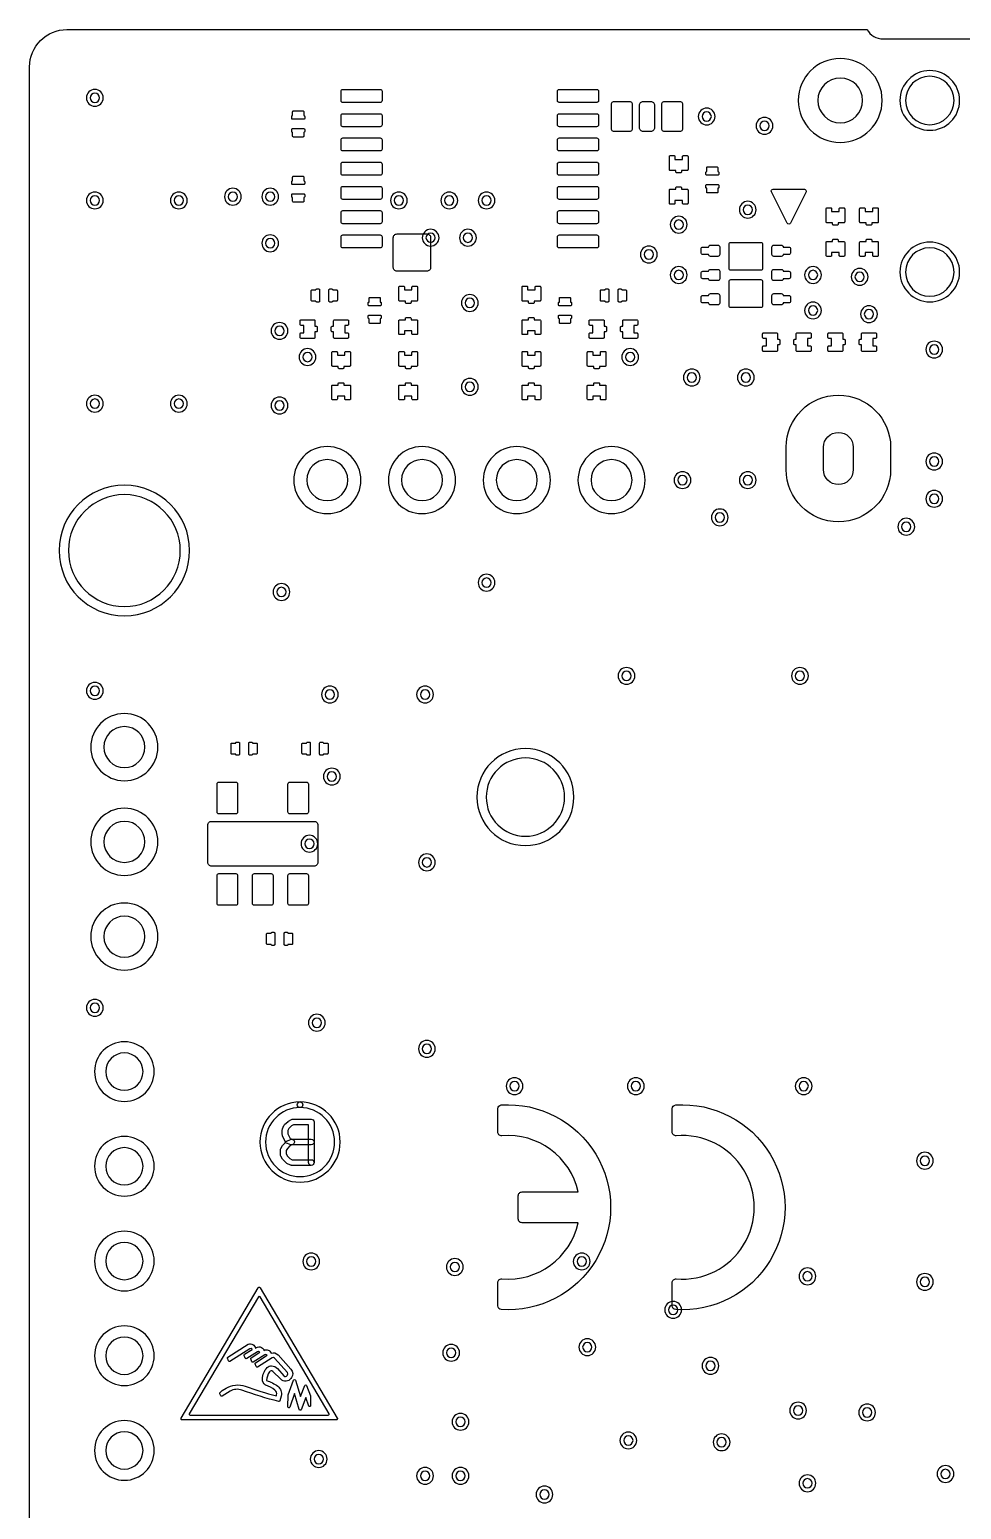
# Model space of a CAD drawing. Extents: x 0 to 53.3, y 0 to 68.6.
# Drawn here: x 0 to 24.98, y 28.9 to 68.58 of the extents above; entities that cross this region are included whole.
import ezdxf

# ---------------------------------------------------------------- set-up
doc = ezdxf.new("R2010")
doc.units = 0
for name, color, linetype in [('HOLE_1_4', 7, 'CONTINUOUS'), ('NC_Resist-B', 111, 'CONTINUOUS'), ('NC_Symbol-B', 140, 'CONTINUOUS'), ('OUTLINE', 7, 'CONTINUOUS')]:
    doc.layers.add(name, color=color, linetype=linetype)

msp = doc.modelspace()

# ---------------------------------------------------------------- linework, layer by layer
at = {"layer": 'HOLE_1_4'}
for points in [[(22.33, 66.68, 1), (21.13, 66.68, 1), (22.33, 66.68)], [(24.78, 66.68, 1), (23.48, 66.68, 1), (24.78, 66.68)], [(1.875, 66.75, 1), (1.625, 66.75, 1), (1.875, 66.75)], [(18.275, 66.25, 1), (18.025, 66.25, 1), (18.275, 66.25)], [(19.825, 66, 1), (19.575, 66, 1), (19.825, 66)], [(1.875, 64, 1), (1.625, 64, 1), (1.875, 64)], [(4.125, 64, 1), (3.875, 64, 1), (4.125, 64)], [(5.575, 64.1, 1), (5.325, 64.1, 1), (5.575, 64.1)], [(6.575, 64.1, 1), (6.325, 64.1, 1), (6.575, 64.1)], [(10.025, 64, 1), (9.775, 64, 1), (10.025, 64)], [(11.375, 64, 1), (11.125, 64, 1), (11.375, 64)], [(12.375, 64, 1), (12.125, 64, 1), (12.375, 64)], [(19.375, 63.75, 1), (19.125, 63.75, 1), (19.375, 63.75)], [(10.875, 63, 1), (10.625, 63, 1), (10.875, 63)], [(11.875, 63, 1), (11.625, 63, 1), (11.875, 63)], [(17.525, 63.35, 1), (17.275, 63.35, 1), (17.525, 63.35)], [(6.575, 62.85, 1), (6.325, 62.85, 1), (6.575, 62.85)], [(24.78, 62.08, 1), (23.48, 62.08, 1), (24.78, 62.08)], [(16.725, 62.55, 1), (16.475, 62.55, 1), (16.725, 62.55)], [(17.525, 62, 1), (17.275, 62, 1), (17.525, 62)], [(21.125, 62, 1), (20.875, 62, 1), (21.125, 62)], [(22.375, 61.95, 1), (22.125, 61.95, 1), (22.375, 61.95)], [(11.925, 61.25, 1), (11.675, 61.25, 1), (11.925, 61.25)], [(21.125, 61.05, 1), (20.875, 61.05, 1), (21.125, 61.05)], [(22.625, 60.95, 1), (22.375, 60.95, 1), (22.625, 60.95)], [(6.825, 60.5, 1), (6.575, 60.5, 1), (6.825, 60.5)], [(7.575, 59.8, 1), (7.325, 59.8, 1), (7.575, 59.8)], [(16.225, 59.8, 1), (15.975, 59.8, 1), (16.225, 59.8)], [(24.375, 60, 1), (24.125, 60, 1), (24.375, 60)], [(11.925, 59, 1), (11.675, 59, 1), (11.925, 59)], [(17.875, 59.25, 1), (17.625, 59.25, 1), (17.875, 59.25)], [(19.325, 59.25, 1), (19.075, 59.25, 1), (19.325, 59.25)], [(1.875, 58.55, 1), (1.625, 58.55, 1), (1.875, 58.55)], [(4.125, 58.55, 1), (3.875, 58.55, 1), (4.125, 58.55)], [(6.825, 58.5, 1), (6.575, 58.5, 1), (6.825, 58.5)], [(22.08, 56.78, -1), (21.28, 56.78), (21.28, 57.38, -1), (22.08, 57.38)], [(8.53, 56.5, 1), (7.43, 56.5, 1), (8.53, 56.5)], [(11.07, 56.5, 1), (9.97, 56.5, 1), (11.07, 56.5)], [(13.61, 56.5, 1), (12.51, 56.5, 1), (13.61, 56.5)], [(16.15, 56.5, 1), (15.05, 56.5, 1), (16.15, 56.5)], [(24.375, 57, 1), (24.125, 57, 1), (24.375, 57)], [(17.625, 56.5, 1), (17.375, 56.5, 1), (17.625, 56.5)], [(19.375, 56.5, 1), (19.125, 56.5, 1), (19.375, 56.5)], [(4.04, 54.61, 1), (1.04, 54.61, 1), (4.04, 54.61)], [(24.375, 56, 1), (24.125, 56, 1), (24.375, 56)], [(18.625, 55.5, 1), (18.375, 55.5, 1), (18.625, 55.5)], [(23.625, 55.25, 1), (23.375, 55.25, 1), (23.625, 55.25)], [(6.875, 53.5, 1), (6.625, 53.5, 1), (6.875, 53.5)], [(12.375, 53.75, 1), (12.125, 53.75, 1), (12.375, 53.75)], [(16.125, 51.25, 1), (15.875, 51.25, 1), (16.125, 51.25)], [(20.775, 51.25, 1), (20.525, 51.25, 1), (20.775, 51.25)], [(1.875, 50.85, 1), (1.625, 50.85, 1), (1.875, 50.85)], [(8.175, 50.75, 1), (7.925, 50.75, 1), (8.175, 50.75)], [(10.725, 50.75, 1), (10.475, 50.75, 1), (10.725, 50.75)], [(3.09, 49.34, 1), (1.99, 49.34, 1), (3.09, 49.34)], [(14.34, 48, 1), (12.24, 48, 1), (14.34, 48)], [(8.225, 48.55, 1), (7.975, 48.55, 1), (8.225, 48.55)], [(3.09, 46.8, 1), (1.99, 46.8, 1), (3.09, 46.8)], [(7.625, 46.75, 1), (7.375, 46.75, 1), (7.625, 46.75)], [(10.775, 46.25, 1), (10.525, 46.25, 1), (10.775, 46.25)], [(3.09, 44.26, 1), (1.99, 44.26, 1), (3.09, 44.26)], [(1.875, 42.35, 1), (1.625, 42.35, 1), (1.875, 42.35)], [(7.825, 41.95, 1), (7.575, 41.95, 1), (7.825, 41.95)], [(10.775, 41.25, 1), (10.525, 41.25, 1), (10.775, 41.25)], [(3.04, 40.64, 1), (2.04, 40.64, 1), (3.04, 40.64)], [(13.125, 40.25, 1), (12.875, 40.25, 1), (13.125, 40.25)], [(16.375, 40.25, 1), (16.125, 40.25, 1), (16.375, 40.25)], [(20.875, 40.25, 1), (20.625, 40.25, 1), (20.875, 40.25)], [(3.04, 38.1, 1), (2.04, 38.1, 1), (3.04, 38.1)], [(24.125, 38.25, 1), (23.875, 38.25, 1), (24.125, 38.25)], [(3.04, 35.56, 1), (2.04, 35.56, 1), (3.04, 35.56)], [(7.675, 35.55, 1), (7.425, 35.55, 1), (7.675, 35.55)], [(11.525, 35.4, 1), (11.275, 35.4, 1), (11.525, 35.4)], [(14.925, 35.55, 1), (14.675, 35.55, 1), (14.925, 35.55)], [(20.975, 35.15, 1), (20.725, 35.15, 1), (20.975, 35.15)], [(24.125, 35, 1), (23.875, 35, 1), (24.125, 35)], [(17.375, 34.25, 1), (17.125, 34.25, 1), (17.375, 34.25)], [(3.04, 33.02, 1), (2.04, 33.02, 1), (3.04, 33.02)], [(15.075, 33.25, 1), (14.825, 33.25, 1), (15.075, 33.25)], [(11.425, 33.1, 1), (11.175, 33.1, 1), (11.425, 33.1)], [(18.375, 32.75, 1), (18.125, 32.75, 1), (18.375, 32.75)], [(11.675, 31.25, 1), (11.425, 31.25, 1), (11.675, 31.25)], [(20.725, 31.55, 1), (20.475, 31.55, 1), (20.725, 31.55)], [(22.575, 31.5, 1), (22.325, 31.5, 1), (22.575, 31.5)], [(3.04, 30.48, 1), (2.04, 30.48, 1), (3.04, 30.48)], [(16.175, 30.75, 1), (15.925, 30.75, 1), (16.175, 30.75)], [(18.675, 30.7, 1), (18.425, 30.7, 1), (18.675, 30.7)], [(7.875, 30.25, 1), (7.625, 30.25, 1), (7.875, 30.25)], [(10.725, 29.8, 1), (10.475, 29.8, 1), (10.725, 29.8)], [(11.675, 29.8, 1), (11.425, 29.8, 1), (11.675, 29.8)], [(24.675, 29.85, 1), (24.425, 29.85, 1), (24.675, 29.85)], [(13.925, 29.3, 1), (13.675, 29.3, 1), (13.925, 29.3)], [(20.975, 29.6, 1), (20.725, 29.6, 1), (20.975, 29.6)]]:
    msp.add_lwpolyline(points, format="xyb", close=True, dxfattribs=at)
at = {"layer": 'NC_Resist-B'}
for points in [[(22.855, 66.68, 1), (20.605, 66.68, 1), (22.855, 66.68)], [(24.93, 66.68, 1), (23.33, 66.68, 1), (24.93, 66.68)], [(1.975, 66.75, 1), (1.525, 66.75, 1), (1.975, 66.75)], [(9.4, 66.975, -0.414214), (9.45, 66.925), (9.45, 66.675, -0.414214), (9.4, 66.625), (8.4, 66.625, -0.414214), (8.35, 66.675), (8.35, 66.925, -0.414214), (8.4, 66.975)], [(15.2, 66.975, -0.414214), (15.25, 66.925), (15.25, 66.675, -0.414214), (15.2, 66.625), (14.2, 66.625, -0.414214), (14.15, 66.675), (14.15, 66.925, -0.414214), (14.2, 66.975)], [(7.05, 66.375, -0.414214), (7.075, 66.4), (7.325, 66.4, -0.414214), (7.35, 66.375), (7.35, 66.275), (7.35, 66.275, -0.414214), (7.375, 66.25), (7.375, 66.2, -0.414214), (7.35, 66.175), (7.05, 66.175, -0.414214), (7.025, 66.2), (7.025, 66.25, -0.414214), (7.05, 66.275)], [(9.4, 66.325, -0.414214), (9.45, 66.275), (9.45, 66.025, -0.414214), (9.4, 65.975), (8.4, 65.975, -0.414214), (8.35, 66.025), (8.35, 66.275, -0.414214), (8.4, 66.325)], [(15.2, 66.325, -0.414214), (15.25, 66.275), (15.25, 66.025, -0.414214), (15.2, 65.975), (14.2, 65.975, -0.414214), (14.15, 66.025), (14.15, 66.275, -0.414214), (14.2, 66.325)], [(15.6, 66.6, -0.414214), (15.65, 66.65), (16.1, 66.65, -0.414214), (16.15, 66.6), (16.15, 65.9, -0.414214), (16.1, 65.85), (15.65, 65.85, -0.414214), (15.6, 65.9)], [(16.95, 66.6, -0.414214), (17, 66.65), (17.45, 66.65, -0.414214), (17.5, 66.6), (17.5, 65.9, -0.414214), (17.45, 65.85), (17, 65.85, -0.414214), (16.95, 65.9)], [(18.375, 66.25, 1), (17.925, 66.25, 1), (18.375, 66.25)], [(7.35, 65.725, -0.414214), (7.325, 65.7), (7.075, 65.7, -0.414214), (7.05, 65.725), (7.05, 65.825), (7.05, 65.825, -0.414214), (7.025, 65.85), (7.025, 65.9, -0.414214), (7.05, 65.925), (7.35, 65.925, -0.414214), (7.375, 65.9), (7.375, 65.85, -0.414214), (7.35, 65.825)], [(19.925, 66, 1), (19.475, 66, 1), (19.925, 66)], [(9.4, 65.675, -0.414214), (9.45, 65.625), (9.45, 65.375, -0.414214), (9.4, 65.325), (8.4, 65.325, -0.414214), (8.35, 65.375), (8.35, 65.625, -0.414214), (8.4, 65.675)], [(15.2, 65.675, -0.414214), (15.25, 65.625), (15.25, 65.375, -0.414214), (15.2, 65.325), (14.2, 65.325, -0.414214), (14.15, 65.375), (14.15, 65.625, -0.414214), (14.2, 65.675)], [(17.475, 64.8), (17.475, 64.7625, -0.414214), (17.45, 64.7375), (17.35, 64.7375, -0.414214), (17.325, 64.7625), (17.325, 64.8), (17.175, 64.8, -0.414214), (17.15, 64.825), (17.15, 65.175, -0.414214), (17.175, 65.2), (17.275, 65.2, -0.414214), (17.3, 65.175), (17.3, 65.1), (17.5, 65.1), (17.5, 65.175, -0.414214), (17.525, 65.2), (17.625, 65.2, -0.414214), (17.65, 65.175), (17.65, 64.825, -0.414214), (17.625, 64.8)], [(9.4, 65.025, -0.414214), (9.45, 64.975), (9.45, 64.725, -0.414214), (9.4, 64.675), (8.4, 64.675, -0.414214), (8.35, 64.725), (8.35, 64.975, -0.414214), (8.4, 65.025)], [(15.2, 65.025, -0.414214), (15.25, 64.975), (15.25, 64.725, -0.414214), (15.2, 64.675), (14.2, 64.675, -0.414214), (14.15, 64.725), (14.15, 64.975, -0.414214), (14.2, 65.025)], [(18.15, 64.875, -0.414214), (18.175, 64.9), (18.425, 64.9, -0.414214), (18.45, 64.875), (18.45, 64.775), (18.45, 64.775, -0.414214), (18.475, 64.75), (18.475, 64.7, -0.414214), (18.45, 64.675), (18.15, 64.675, -0.414214), (18.125, 64.7), (18.125, 64.75, -0.414214), (18.15, 64.775)], [(5.675, 64.1, 1), (5.225, 64.1, 1), (5.675, 64.1)], [(6.675, 64.1, 1), (6.225, 64.1, 1), (6.675, 64.1)], [(7.05, 64.625, -0.414214), (7.075, 64.65), (7.325, 64.65, -0.414214), (7.35, 64.625), (7.35, 64.525), (7.35, 64.525, -0.414214), (7.375, 64.5), (7.375, 64.45, -0.414214), (7.35, 64.425), (7.05, 64.425, -0.414214), (7.025, 64.45), (7.025, 64.5, -0.414214), (7.05, 64.525)], [(9.4, 64.375, -0.414214), (9.45, 64.325), (9.45, 64.075, -0.414214), (9.4, 64.025), (8.4, 64.025, -0.414214), (8.35, 64.075), (8.35, 64.325, -0.414214), (8.4, 64.375)], [(15.2, 64.375, -0.414214), (15.25, 64.325), (15.25, 64.075, -0.414214), (15.2, 64.025), (14.2, 64.025, -0.414214), (14.15, 64.075), (14.15, 64.325, -0.414214), (14.2, 64.375)], [(17.325, 64.3), (17.325, 64.3375, -0.414214), (17.35, 64.3625), (17.45, 64.3625, -0.414214), (17.475, 64.3375), (17.475, 64.3), (17.625, 64.3, -0.414214), (17.65, 64.275), (17.65, 63.925, -0.414214), (17.625, 63.9), (17.525, 63.9, -0.414214), (17.5, 63.925), (17.5, 64), (17.3, 64), (17.3, 63.925, -0.414214), (17.275, 63.9), (17.175, 63.9, -0.414214), (17.15, 63.925), (17.15, 64.275, -0.414214), (17.175, 64.3)], [(18.45, 64.225, -0.414214), (18.425, 64.2), (18.175, 64.2, -0.414214), (18.15, 64.225), (18.15, 64.325), (18.15, 64.325, -0.414214), (18.125, 64.35), (18.125, 64.4, -0.414214), (18.15, 64.425), (18.45, 64.425, -0.414214), (18.475, 64.4), (18.475, 64.35, -0.414214), (18.45, 64.325)], [(1.975, 64, 1), (1.525, 64, 1), (1.975, 64)], [(4.225, 64, 1), (3.775, 64, 1), (4.225, 64)], [(7.35, 63.975, -0.414214), (7.325, 63.95), (7.075, 63.95, -0.414214), (7.05, 63.975), (7.05, 64.075), (7.05, 64.075, -0.414214), (7.025, 64.1), (7.025, 64.15, -0.414214), (7.05, 64.175), (7.35, 64.175, -0.414214), (7.375, 64.15), (7.375, 64.1, -0.414214), (7.35, 64.075)], [(10.125, 64, 1), (9.675, 64, 1), (10.125, 64)], [(11.475, 64, 1), (11.025, 64, 1), (11.475, 64)], [(12.475, 64, 1), (12.025, 64, 1), (12.475, 64)], [(19.475, 63.75, 1), (19.025, 63.75, 1), (19.475, 63.75)], [(9.4, 63.725, -0.414214), (9.45, 63.675), (9.45, 63.425, -0.414214), (9.4, 63.375), (8.4, 63.375, -0.414214), (8.35, 63.425), (8.35, 63.675, -0.414214), (8.4, 63.725)], [(15.2, 63.725, -0.414214), (15.25, 63.675), (15.25, 63.425, -0.414214), (15.2, 63.375), (14.2, 63.375, -0.414214), (14.15, 63.425), (14.15, 63.675, -0.414214), (14.2, 63.725)], [(17.625, 63.35, 1), (17.175, 63.35, 1), (17.625, 63.35)], [(21.675, 63.4), (21.675, 63.3625, -0.414214), (21.65, 63.3375), (21.55, 63.3375, -0.414214), (21.525, 63.3625), (21.525, 63.4), (21.375, 63.4, -0.414214), (21.35, 63.425), (21.35, 63.775, -0.414214), (21.375, 63.8), (21.475, 63.8, -0.414214), (21.5, 63.775), (21.5, 63.7), (21.7, 63.7), (21.7, 63.775, -0.414214), (21.725, 63.8), (21.825, 63.8, -0.414214), (21.85, 63.775), (21.85, 63.425, -0.414214), (21.825, 63.4)], [(22.575, 63.4), (22.575, 63.3625, -0.414214), (22.55, 63.3375), (22.45, 63.3375, -0.414214), (22.425, 63.3625), (22.425, 63.4), (22.275, 63.4, -0.414214), (22.25, 63.425), (22.25, 63.775, -0.414214), (22.275, 63.8), (22.375, 63.8, -0.414214), (22.4, 63.775), (22.4, 63.7), (22.6, 63.7), (22.6, 63.775, -0.414214), (22.625, 63.8), (22.725, 63.8, -0.414214), (22.75, 63.775), (22.75, 63.425, -0.414214), (22.725, 63.4)], [(10.975, 63, 1), (10.525, 63, 1), (10.975, 63)], [(11.975, 63, 1), (11.525, 63, 1), (11.975, 63)], [(6.675, 62.85, 1), (6.225, 62.85, 1), (6.675, 62.85)], [(9.4, 63.075, -0.414214), (9.45, 63.025), (9.45, 62.775, -0.414214), (9.4, 62.725), (8.4, 62.725, -0.414214), (8.35, 62.775), (8.35, 63.025, -0.414214), (8.4, 63.075)], [(15.2, 63.075, -0.414214), (15.25, 63.025), (15.25, 62.775, -0.414214), (15.2, 62.725), (14.2, 62.725, -0.414214), (14.15, 62.775), (14.15, 63.025, -0.414214), (14.2, 63.075)], [(16.825, 62.55, 1), (16.375, 62.55, 1), (16.825, 62.55)], [(18.05, 62.55, -0.414214), (18, 62.6), (18, 62.7, -0.414214), (18.05, 62.75), (18.2, 62.75), (18.2, 62.75, -0.414214), (18.25, 62.8), (18.45, 62.8, -0.414214), (18.5, 62.75), (18.5, 62.55, -0.414214), (18.45, 62.5), (18.25, 62.5, -0.414214), (18.2, 62.55)], [(18.8, 62.125, -0.414214), (18.75, 62.175), (18.75, 62.825, -0.414214), (18.8, 62.875), (19.6, 62.875, -0.414214), (19.65, 62.825), (19.65, 62.175, -0.414214), (19.6, 62.125)], [(20.35, 62.75, -0.414214), (20.4, 62.7), (20.4, 62.6, -0.414214), (20.35, 62.55), (20.2, 62.55), (20.2, 62.55, -0.414214), (20.15, 62.5), (19.95, 62.5, -0.414214), (19.9, 62.55), (19.9, 62.75, -0.414214), (19.95, 62.8), (20.15, 62.8, -0.414214), (20.2, 62.75)], [(21.525, 62.9), (21.525, 62.9375, -0.414214), (21.55, 62.9625), (21.65, 62.9625, -0.414214), (21.675, 62.9375), (21.675, 62.9), (21.825, 62.9, -0.414214), (21.85, 62.875), (21.85, 62.525, -0.414214), (21.825, 62.5), (21.725, 62.5, -0.414214), (21.7, 62.525), (21.7, 62.6), (21.5, 62.6), (21.5, 62.525, -0.414214), (21.475, 62.5), (21.375, 62.5, -0.414214), (21.35, 62.525), (21.35, 62.875, -0.414214), (21.375, 62.9)], [(22.425, 62.9), (22.425, 62.9375, -0.414214), (22.45, 62.9625), (22.55, 62.9625, -0.414214), (22.575, 62.9375), (22.575, 62.9), (22.725, 62.9, -0.414214), (22.75, 62.875), (22.75, 62.525, -0.414214), (22.725, 62.5), (22.625, 62.5, -0.414214), (22.6, 62.525), (22.6, 62.6), (22.4, 62.6), (22.4, 62.525, -0.414214), (22.375, 62.5), (22.275, 62.5, -0.414214), (22.25, 62.525), (22.25, 62.875, -0.414214), (22.275, 62.9)], [(24.93, 62.08, 1), (23.33, 62.08, 1), (24.93, 62.08)], [(17.625, 62, 1), (17.175, 62, 1), (17.625, 62)], [(18.05, 61.9, -0.414214), (18, 61.95), (18, 62.05, -0.414214), (18.05, 62.1), (18.2, 62.1), (18.2, 62.1, -0.414214), (18.25, 62.15), (18.45, 62.15, -0.414214), (18.5, 62.1), (18.5, 61.9, -0.414214), (18.45, 61.85), (18.25, 61.85, -0.414214), (18.2, 61.9)], [(20.35, 62.1, -0.414214), (20.4, 62.05), (20.4, 61.95, -0.414214), (20.35, 61.9), (20.2, 61.9), (20.2, 61.9, -0.414214), (20.15, 61.85), (19.95, 61.85, -0.414214), (19.9, 61.9), (19.9, 62.1, -0.414214), (19.95, 62.15), (20.15, 62.15, -0.414214), (20.2, 62.1)], [(21.225, 62, 1), (20.775, 62, 1), (21.225, 62)], [(22.475, 61.95, 1), (22.025, 61.95, 1), (22.475, 61.95)], [(7.575, 61.3, -0.414214), (7.55, 61.325), (7.55, 61.575, -0.414214), (7.575, 61.6), (7.675, 61.6), (7.675, 61.6, -0.414214), (7.7, 61.625), (7.75, 61.625, -0.414214), (7.775, 61.6), (7.775, 61.3, -0.414214), (7.75, 61.275), (7.7, 61.275, -0.414214), (7.675, 61.3)], [(8.225, 61.6, -0.414214), (8.25, 61.575), (8.25, 61.325, -0.414214), (8.225, 61.3), (8.125, 61.3), (8.125, 61.3, -0.414214), (8.1, 61.275), (8.05, 61.275, -0.414214), (8.025, 61.3), (8.025, 61.6, -0.414214), (8.05, 61.625), (8.1, 61.625, -0.414214), (8.125, 61.6)], [(10.225, 61.3), (10.225, 61.2625, -0.414214), (10.2, 61.2375), (10.1, 61.2375, -0.414214), (10.075, 61.2625), (10.075, 61.3), (9.925, 61.3, -0.414214), (9.9, 61.325), (9.9, 61.675, -0.414214), (9.925, 61.7), (10.025, 61.7, -0.414214), (10.05, 61.675), (10.05, 61.6), (10.25, 61.6), (10.25, 61.675, -0.414214), (10.275, 61.7), (10.375, 61.7, -0.414214), (10.4, 61.675), (10.4, 61.325, -0.414214), (10.375, 61.3)], [(13.525, 61.3), (13.525, 61.2625, -0.414214), (13.5, 61.2375), (13.4, 61.2375, -0.414214), (13.375, 61.2625), (13.375, 61.3), (13.225, 61.3, -0.414214), (13.2, 61.325), (13.2, 61.675, -0.414214), (13.225, 61.7), (13.325, 61.7, -0.414214), (13.35, 61.675), (13.35, 61.6), (13.55, 61.6), (13.55, 61.675, -0.414214), (13.575, 61.7), (13.675, 61.7, -0.414214), (13.7, 61.675), (13.7, 61.325, -0.414214), (13.675, 61.3)], [(15.325, 61.3, -0.414214), (15.3, 61.325), (15.3, 61.575, -0.414214), (15.325, 61.6), (15.425, 61.6), (15.425, 61.6, -0.414214), (15.45, 61.625), (15.5, 61.625, -0.414214), (15.525, 61.6), (15.525, 61.3, -0.414214), (15.5, 61.275), (15.45, 61.275, -0.414214), (15.425, 61.3)], [(15.975, 61.6, -0.414214), (16, 61.575), (16, 61.325, -0.414214), (15.975, 61.3), (15.875, 61.3), (15.875, 61.3, -0.414214), (15.85, 61.275), (15.8, 61.275, -0.414214), (15.775, 61.3), (15.775, 61.6, -0.414214), (15.8, 61.625), (15.85, 61.625, -0.414214), (15.875, 61.6)], [(18.8, 61.125, -0.414214), (18.75, 61.175), (18.75, 61.825, -0.414214), (18.8, 61.875), (19.6, 61.875, -0.414214), (19.65, 61.825), (19.65, 61.175, -0.414214), (19.6, 61.125)], [(9.1, 61.375, -0.414214), (9.125, 61.4), (9.375, 61.4, -0.414214), (9.4, 61.375), (9.4, 61.275), (9.4, 61.275, -0.414214), (9.425, 61.25), (9.425, 61.2, -0.414214), (9.4, 61.175), (9.1, 61.175, -0.414214), (9.075, 61.2), (9.075, 61.25, -0.414214), (9.1, 61.275)], [(12.025, 61.25, 1), (11.575, 61.25, 1), (12.025, 61.25)], [(14.2, 61.375, -0.414214), (14.225, 61.4), (14.475, 61.4, -0.414214), (14.5, 61.375), (14.5, 61.275), (14.5, 61.275, -0.414214), (14.525, 61.25), (14.525, 61.2, -0.414214), (14.5, 61.175), (14.2, 61.175, -0.414214), (14.175, 61.2), (14.175, 61.25, -0.414214), (14.2, 61.275)], [(18.05, 61.25, -0.414214), (18, 61.3), (18, 61.4, -0.414214), (18.05, 61.45), (18.2, 61.45), (18.2, 61.45, -0.414214), (18.25, 61.5), (18.45, 61.5, -0.414214), (18.5, 61.45), (18.5, 61.25, -0.414214), (18.45, 61.2), (18.25, 61.2, -0.414214), (18.2, 61.25)], [(20.35, 61.45, -0.414214), (20.4, 61.4), (20.4, 61.3, -0.414214), (20.35, 61.25), (20.2, 61.25), (20.2, 61.25, -0.414214), (20.15, 61.2), (19.95, 61.2, -0.414214), (19.9, 61.25), (19.9, 61.45, -0.414214), (19.95, 61.5), (20.15, 61.5, -0.414214), (20.2, 61.45)], [(21.225, 61.05, 1), (20.775, 61.05, 1), (21.225, 61.05)], [(22.725, 60.95, 1), (22.275, 60.95, 1), (22.725, 60.95)], [(6.925, 60.5, 1), (6.475, 60.5, 1), (6.925, 60.5)], [(7.65, 60.625), (7.6875, 60.625, -0.414214), (7.7125, 60.6), (7.7125, 60.5, -0.414214), (7.6875, 60.475), (7.65, 60.475), (7.65, 60.325, -0.414214), (7.625, 60.3), (7.275, 60.3, -0.414214), (7.25, 60.325), (7.25, 60.425, -0.414214), (7.275, 60.45), (7.35, 60.45), (7.35, 60.65), (7.275, 60.65, -0.414214), (7.25, 60.675), (7.25, 60.775, -0.414214), (7.275, 60.8), (7.625, 60.8, -0.414214), (7.65, 60.775)], [(8.15, 60.475), (8.1125, 60.475, -0.414214), (8.0875, 60.5), (8.0875, 60.6, -0.414214), (8.1125, 60.625), (8.15, 60.625), (8.15, 60.775, -0.414214), (8.175, 60.8), (8.525, 60.8, -0.414214), (8.55, 60.775), (8.55, 60.675, -0.414214), (8.525, 60.65), (8.45, 60.65), (8.45, 60.45), (8.525, 60.45, -0.414214), (8.55, 60.425), (8.55, 60.325, -0.414214), (8.525, 60.3), (8.175, 60.3, -0.414214), (8.15, 60.325)], [(9.4, 60.725, -0.414214), (9.375, 60.7), (9.125, 60.7, -0.414214), (9.1, 60.725), (9.1, 60.825), (9.1, 60.825, -0.414214), (9.075, 60.85), (9.075, 60.9, -0.414214), (9.1, 60.925), (9.4, 60.925, -0.414214), (9.425, 60.9), (9.425, 60.85, -0.414214), (9.4, 60.825)], [(10.075, 60.8), (10.075, 60.8375, -0.414214), (10.1, 60.8625), (10.2, 60.8625, -0.414214), (10.225, 60.8375), (10.225, 60.8), (10.375, 60.8, -0.414214), (10.4, 60.775), (10.4, 60.425, -0.414214), (10.375, 60.4), (10.275, 60.4, -0.414214), (10.25, 60.425), (10.25, 60.5), (10.05, 60.5), (10.05, 60.425, -0.414214), (10.025, 60.4), (9.925, 60.4, -0.414214), (9.9, 60.425), (9.9, 60.775, -0.414214), (9.925, 60.8)], [(13.375, 60.8), (13.375, 60.8375, -0.414214), (13.4, 60.8625), (13.5, 60.8625, -0.414214), (13.525, 60.8375), (13.525, 60.8), (13.675, 60.8, -0.414214), (13.7, 60.775), (13.7, 60.425, -0.414214), (13.675, 60.4), (13.575, 60.4, -0.414214), (13.55, 60.425), (13.55, 60.5), (13.35, 60.5), (13.35, 60.425, -0.414214), (13.325, 60.4), (13.225, 60.4, -0.414214), (13.2, 60.425), (13.2, 60.775, -0.414214), (13.225, 60.8)], [(14.5, 60.725, -0.414214), (14.475, 60.7), (14.225, 60.7, -0.414214), (14.2, 60.725), (14.2, 60.825), (14.2, 60.825, -0.414214), (14.175, 60.85), (14.175, 60.9, -0.414214), (14.2, 60.925), (14.5, 60.925, -0.414214), (14.525, 60.9), (14.525, 60.85, -0.414214), (14.5, 60.825)], [(15.4, 60.625), (15.4375, 60.625, -0.414214), (15.4625, 60.6), (15.4625, 60.5, -0.414214), (15.4375, 60.475), (15.4, 60.475), (15.4, 60.325, -0.414214), (15.375, 60.3), (15.025, 60.3, -0.414214), (15, 60.325), (15, 60.425, -0.414214), (15.025, 60.45), (15.1, 60.45), (15.1, 60.65), (15.025, 60.65, -0.414214), (15, 60.675), (15, 60.775, -0.414214), (15.025, 60.8), (15.375, 60.8, -0.414214), (15.4, 60.775)], [(15.9, 60.475), (15.8625, 60.475, -0.414214), (15.8375, 60.5), (15.8375, 60.6, -0.414214), (15.8625, 60.625), (15.9, 60.625), (15.9, 60.775, -0.414214), (15.925, 60.8), (16.275, 60.8, -0.414214), (16.3, 60.775), (16.3, 60.675, -0.414214), (16.275, 60.65), (16.2, 60.65), (16.2, 60.45), (16.275, 60.45, -0.414214), (16.3, 60.425), (16.3, 60.325, -0.414214), (16.275, 60.3), (15.925, 60.3, -0.414214), (15.9, 60.325)], [(20.05, 60.275), (20.0875, 60.275, -0.414214), (20.1125, 60.25), (20.1125, 60.15, -0.414214), (20.0875, 60.125), (20.05, 60.125), (20.05, 59.975, -0.414214), (20.025, 59.95), (19.675, 59.95, -0.414214), (19.65, 59.975), (19.65, 60.075, -0.414214), (19.675, 60.1), (19.75, 60.1), (19.75, 60.3), (19.675, 60.3, -0.414214), (19.65, 60.325), (19.65, 60.425, -0.414214), (19.675, 60.45), (20.025, 60.45, -0.414214), (20.05, 60.425)], [(20.55, 60.125), (20.5125, 60.125, -0.414214), (20.4875, 60.15), (20.4875, 60.25, -0.414214), (20.5125, 60.275), (20.55, 60.275), (20.55, 60.425, -0.414214), (20.575, 60.45), (20.925, 60.45, -0.414214), (20.95, 60.425), (20.95, 60.325, -0.414214), (20.925, 60.3), (20.85, 60.3), (20.85, 60.1), (20.925, 60.1, -0.414214), (20.95, 60.075), (20.95, 59.975, -0.414214), (20.925, 59.95), (20.575, 59.95, -0.414214), (20.55, 59.975)], [(21.8, 60.275), (21.8375, 60.275, -0.414214), (21.8625, 60.25), (21.8625, 60.15, -0.414214), (21.8375, 60.125), (21.8, 60.125), (21.8, 59.975, -0.414214), (21.775, 59.95), (21.425, 59.95, -0.414214), (21.4, 59.975), (21.4, 60.075, -0.414214), (21.425, 60.1), (21.5, 60.1), (21.5, 60.3), (21.425, 60.3, -0.414214), (21.4, 60.325), (21.4, 60.425, -0.414214), (21.425, 60.45), (21.775, 60.45, -0.414214), (21.8, 60.425)], [(22.3, 60.125), (22.2625, 60.125, -0.414214), (22.2375, 60.15), (22.2375, 60.25, -0.414214), (22.2625, 60.275), (22.3, 60.275), (22.3, 60.425, -0.414214), (22.325, 60.45), (22.675, 60.45, -0.414214), (22.7, 60.425), (22.7, 60.325, -0.414214), (22.675, 60.3), (22.6, 60.3), (22.6, 60.1), (22.675, 60.1, -0.414214), (22.7, 60.075), (22.7, 59.975, -0.414214), (22.675, 59.95), (22.325, 59.95, -0.414214), (22.3, 59.975)], [(7.675, 59.8, 1), (7.225, 59.8, 1), (7.675, 59.8)], [(8.425, 59.55), (8.425, 59.5125, -0.414214), (8.4, 59.4875), (8.3, 59.4875, -0.414214), (8.275, 59.5125), (8.275, 59.55), (8.125, 59.55, -0.414214), (8.1, 59.575), (8.1, 59.925, -0.414214), (8.125, 59.95), (8.225, 59.95, -0.414214), (8.25, 59.925), (8.25, 59.85), (8.45, 59.85), (8.45, 59.925, -0.414214), (8.475, 59.95), (8.575, 59.95, -0.414214), (8.6, 59.925), (8.6, 59.575, -0.414214), (8.575, 59.55)], [(10.225, 59.55), (10.225, 59.5125, -0.414214), (10.2, 59.4875), (10.1, 59.4875, -0.414214), (10.075, 59.5125), (10.075, 59.55), (9.925, 59.55, -0.414214), (9.9, 59.575), (9.9, 59.925, -0.414214), (9.925, 59.95), (10.025, 59.95, -0.414214), (10.05, 59.925), (10.05, 59.85), (10.25, 59.85), (10.25, 59.925, -0.414214), (10.275, 59.95), (10.375, 59.95, -0.414214), (10.4, 59.925), (10.4, 59.575, -0.414214), (10.375, 59.55)], [(13.525, 59.55), (13.525, 59.5125, -0.414214), (13.5, 59.4875), (13.4, 59.4875, -0.414214), (13.375, 59.5125), (13.375, 59.55), (13.225, 59.55, -0.414214), (13.2, 59.575), (13.2, 59.925, -0.414214), (13.225, 59.95), (13.325, 59.95, -0.414214), (13.35, 59.925), (13.35, 59.85), (13.55, 59.85), (13.55, 59.925, -0.414214), (13.575, 59.95), (13.675, 59.95, -0.414214), (13.7, 59.925), (13.7, 59.575, -0.414214), (13.675, 59.55)], [(15.275, 59.55), (15.275, 59.5125, -0.414214), (15.25, 59.4875), (15.15, 59.4875, -0.414214), (15.125, 59.5125), (15.125, 59.55), (14.975, 59.55, -0.414214), (14.95, 59.575), (14.95, 59.925, -0.414214), (14.975, 59.95), (15.075, 59.95, -0.414214), (15.1, 59.925), (15.1, 59.85), (15.3, 59.85), (15.3, 59.925, -0.414214), (15.325, 59.95), (15.425, 59.95, -0.414214), (15.45, 59.925), (15.45, 59.575, -0.414214), (15.425, 59.55)], [(16.325, 59.8, 1), (15.875, 59.8, 1), (16.325, 59.8)], [(24.475, 60, 1), (24.025, 60, 1), (24.475, 60)], [(12.025, 59, 1), (11.575, 59, 1), (12.025, 59)], [(17.975, 59.25, 1), (17.525, 59.25, 1), (17.975, 59.25)], [(19.425, 59.25, 1), (18.975, 59.25, 1), (19.425, 59.25)], [(1.975, 58.55, 1), (1.525, 58.55, 1), (1.975, 58.55)], [(4.225, 58.55, 1), (3.775, 58.55, 1), (4.225, 58.55)], [(8.275, 59.05), (8.275, 59.0875, -0.414214), (8.3, 59.1125), (8.4, 59.1125, -0.414214), (8.425, 59.0875), (8.425, 59.05), (8.575, 59.05, -0.414214), (8.6, 59.025), (8.6, 58.675, -0.414214), (8.575, 58.65), (8.475, 58.65, -0.414214), (8.45, 58.675), (8.45, 58.75), (8.25, 58.75), (8.25, 58.675, -0.414214), (8.225, 58.65), (8.125, 58.65, -0.414214), (8.1, 58.675), (8.1, 59.025, -0.414214), (8.125, 59.05)], [(10.075, 59.05), (10.075, 59.0875, -0.414214), (10.1, 59.1125), (10.2, 59.1125, -0.414214), (10.225, 59.0875), (10.225, 59.05), (10.375, 59.05, -0.414214), (10.4, 59.025), (10.4, 58.675, -0.414214), (10.375, 58.65), (10.275, 58.65, -0.414214), (10.25, 58.675), (10.25, 58.75), (10.05, 58.75), (10.05, 58.675, -0.414214), (10.025, 58.65), (9.925, 58.65, -0.414214), (9.9, 58.675), (9.9, 59.025, -0.414214), (9.925, 59.05)], [(13.375, 59.05), (13.375, 59.0875, -0.414214), (13.4, 59.1125), (13.5, 59.1125, -0.414214), (13.525, 59.0875), (13.525, 59.05), (13.675, 59.05, -0.414214), (13.7, 59.025), (13.7, 58.675, -0.414214), (13.675, 58.65), (13.575, 58.65, -0.414214), (13.55, 58.675), (13.55, 58.75), (13.35, 58.75), (13.35, 58.675, -0.414214), (13.325, 58.65), (13.225, 58.65, -0.414214), (13.2, 58.675), (13.2, 59.025, -0.414214), (13.225, 59.05)], [(15.125, 59.05), (15.125, 59.0875, -0.414214), (15.15, 59.1125), (15.25, 59.1125, -0.414214), (15.275, 59.0875), (15.275, 59.05), (15.425, 59.05, -0.414214), (15.45, 59.025), (15.45, 58.675, -0.414214), (15.425, 58.65), (15.325, 58.65, -0.414214), (15.3, 58.675), (15.3, 58.75), (15.1, 58.75), (15.1, 58.675, -0.414214), (15.075, 58.65), (14.975, 58.65, -0.414214), (14.95, 58.675), (14.95, 59.025, -0.414214), (14.975, 59.05)], [(23.08, 56.78, -1), (20.28, 56.78), (20.28, 57.38, -1), (23.08, 57.38)], [(6.925, 58.5, 1), (6.475, 58.5, 1), (6.925, 58.5)], [(7.08, 56.5, 1), (8.88, 56.5, 1), (7.08, 56.5)], [(9.62, 56.5, 1), (11.42, 56.5, 1), (9.62, 56.5)], [(13.96, 56.5, 1), (12.16, 56.5, 1), (13.96, 56.5)], [(16.5, 56.5, 1), (14.7, 56.5, 1), (16.5, 56.5)], [(24.475, 57, 1), (24.025, 57, 1), (24.475, 57)], [(2.54, 52.86, 1), (2.54, 56.36, 1), (2.54, 52.86)], [(17.725, 56.5, 1), (17.275, 56.5, 1), (17.725, 56.5)], [(19.475, 56.5, 1), (19.025, 56.5, 1), (19.475, 56.5)], [(24.475, 56, 1), (24.025, 56, 1), (24.475, 56)], [(18.725, 55.5, 1), (18.275, 55.5, 1), (18.725, 55.5)], [(23.725, 55.25, 1), (23.275, 55.25, 1), (23.725, 55.25)], [(12.475, 53.75, 1), (12.025, 53.75, 1), (12.475, 53.75)], [(6.975, 53.5, 1), (6.525, 53.5, 1), (6.975, 53.5)], [(16.225, 51.25, 1), (15.775, 51.25, 1), (16.225, 51.25)], [(20.875, 51.25, 1), (20.425, 51.25, 1), (20.875, 51.25)], [(1.975, 50.85, 1), (1.525, 50.85, 1), (1.975, 50.85)], [(8.275, 50.75, 1), (7.825, 50.75, 1), (8.275, 50.75)], [(10.825, 50.75, 1), (10.375, 50.75, 1), (10.825, 50.75)], [(3.44, 49.34, 1), (1.64, 49.34, 1), (3.44, 49.34)], [(5.425, 49.15, -0.414214), (5.4, 49.175), (5.4, 49.425, -0.414214), (5.425, 49.45), (5.525, 49.45), (5.525, 49.45, -0.414214), (5.55, 49.475), (5.6, 49.475, -0.414214), (5.625, 49.45), (5.625, 49.15, -0.414214), (5.6, 49.125), (5.55, 49.125, -0.414214), (5.525, 49.15)], [(6.075, 49.45, -0.414214), (6.1, 49.425), (6.1, 49.175, -0.414214), (6.075, 49.15), (5.975, 49.15), (5.975, 49.15, -0.414214), (5.95, 49.125), (5.9, 49.125, -0.414214), (5.875, 49.15), (5.875, 49.45, -0.414214), (5.9, 49.475), (5.95, 49.475, -0.414214), (5.975, 49.45)], [(7.325, 49.15, -0.414214), (7.3, 49.175), (7.3, 49.425, -0.414214), (7.325, 49.45), (7.425, 49.45), (7.425, 49.45, -0.414214), (7.45, 49.475), (7.5, 49.475, -0.414214), (7.525, 49.45), (7.525, 49.15, -0.414214), (7.5, 49.125), (7.45, 49.125, -0.414214), (7.425, 49.15)], [(7.975, 49.45, -0.414214), (8, 49.425), (8, 49.175, -0.414214), (7.975, 49.15), (7.875, 49.15), (7.875, 49.15, -0.414214), (7.85, 49.125), (7.8, 49.125, -0.414214), (7.775, 49.15), (7.775, 49.45, -0.414214), (7.8, 49.475), (7.85, 49.475, -0.414214), (7.875, 49.45)], [(13.29, 46.7, 1), (13.29, 49.3, 1), (13.29, 46.7)], [(8.325, 48.55, 1), (7.875, 48.55, 1), (8.325, 48.55)], [(5.025, 48.35, -0.414214), (5.075, 48.4), (5.525, 48.4, -0.414214), (5.575, 48.35), (5.575, 47.6, -0.414214), (5.525, 47.55), (5.075, 47.55, -0.414214), (5.025, 47.6)], [(6.925, 48.35, -0.414214), (6.975, 48.4), (7.425, 48.4, -0.414214), (7.475, 48.35), (7.475, 47.6, -0.414214), (7.425, 47.55), (6.975, 47.55, -0.414214), (6.925, 47.6)], [(3.44, 46.8, 1), (1.64, 46.8, 1), (3.44, 46.8)], [(7.725, 46.75, 1), (7.275, 46.75, 1), (7.725, 46.75)], [(10.875, 46.25, 1), (10.425, 46.25, 1), (10.875, 46.25)], [(5.025, 45.9, -0.414214), (5.075, 45.95), (5.525, 45.95, -0.414214), (5.575, 45.9), (5.575, 45.15, -0.414214), (5.525, 45.1), (5.075, 45.1, -0.414214), (5.025, 45.15)], [(5.975, 45.9, -0.414214), (6.025, 45.95), (6.475, 45.95, -0.414214), (6.525, 45.9), (6.525, 45.15, -0.414214), (6.475, 45.1), (6.025, 45.1, -0.414214), (5.975, 45.15)], [(6.925, 45.9, -0.414214), (6.975, 45.95), (7.425, 45.95, -0.414214), (7.475, 45.9), (7.475, 45.15, -0.414214), (7.425, 45.1), (6.975, 45.1, -0.414214), (6.925, 45.15)], [(3.44, 44.26, 1), (1.64, 44.26, 1), (3.44, 44.26)], [(6.375, 44.05, -0.414214), (6.35, 44.075), (6.35, 44.325, -0.414214), (6.375, 44.35), (6.475, 44.35), (6.475, 44.35, -0.414214), (6.5, 44.375), (6.55, 44.375, -0.414214), (6.575, 44.35), (6.575, 44.05, -0.414214), (6.55, 44.025), (6.5, 44.025, -0.414214), (6.475, 44.05)], [(7.025, 44.35, -0.414214), (7.05, 44.325), (7.05, 44.075, -0.414214), (7.025, 44.05), (6.925, 44.05), (6.925, 44.05, -0.414214), (6.9, 44.025), (6.85, 44.025, -0.414214), (6.825, 44.05), (6.825, 44.35, -0.414214), (6.85, 44.375), (6.9, 44.375, -0.414214), (6.925, 44.35)], [(1.975, 42.35, 1), (1.525, 42.35, 1), (1.975, 42.35)], [(7.925, 41.95, 1), (7.475, 41.95, 1), (7.925, 41.95)], [(2.54, 39.84, 1), (2.54, 41.44, 1), (2.54, 39.84)], [(10.875, 41.25, 1), (10.425, 41.25, 1), (10.875, 41.25)], [(13.225, 40.25, 1), (12.775, 40.25, 1), (13.225, 40.25)], [(16.475, 40.25, 1), (16.025, 40.25, 1), (16.475, 40.25)], [(20.975, 40.25, 1), (20.525, 40.25, 1), (20.975, 40.25)], [(2.54, 37.3, 1), (2.54, 38.9, 1), (2.54, 37.3)], [(24.225, 38.25, 1), (23.775, 38.25, 1), (24.225, 38.25)], [(2.54, 34.76, 1), (2.54, 36.36, 1), (2.54, 34.76)], [(7.775, 35.55, 1), (7.325, 35.55, 1), (7.775, 35.55)], [(15.025, 35.55, 1), (14.575, 35.55, 1), (15.025, 35.55)], [(11.625, 35.4, 1), (11.175, 35.4, 1), (11.625, 35.4)], [(21.075, 35.15, 1), (20.625, 35.15, 1), (21.075, 35.15)], [(24.225, 35, 1), (23.775, 35, 1), (24.225, 35)], [(17.475, 34.25, 1), (17.025, 34.25, 1), (17.475, 34.25)], [(2.54, 32.22, 1), (2.54, 33.82, 1), (2.54, 32.22)], [(15.175, 33.25, 1), (14.725, 33.25, 1), (15.175, 33.25)], [(11.525, 33.1, 1), (11.075, 33.1, 1), (11.525, 33.1)], [(18.475, 32.75, 1), (18.025, 32.75, 1), (18.475, 32.75)], [(20.825, 31.55, 1), (20.375, 31.55, 1), (20.825, 31.55)], [(11.775, 31.25, 1), (11.325, 31.25, 1), (11.775, 31.25)], [(22.675, 31.5, 1), (22.225, 31.5, 1), (22.675, 31.5)], [(2.54, 29.68, 1), (2.54, 31.28, 1), (2.54, 29.68)], [(16.275, 30.75, 1), (15.825, 30.75, 1), (16.275, 30.75)], [(18.775, 30.7, 1), (18.325, 30.7, 1), (18.775, 30.7)], [(7.975, 30.25, 1), (7.525, 30.25, 1), (7.975, 30.25)], [(10.825, 29.8, 1), (10.375, 29.8, 1), (10.825, 29.8)], [(11.775, 29.8, 1), (11.325, 29.8, 1), (11.775, 29.8)], [(21.075, 29.6, 1), (20.625, 29.6, 1), (21.075, 29.6)], [(24.775, 29.85, 1), (24.325, 29.85, 1), (24.775, 29.85)], [(14.025, 29.3, 1), (13.575, 29.3, 1), (14.025, 29.3)]]:
    msp.add_lwpolyline(points, format="xyb", close=True, dxfattribs=at)
at = {"layer": 'NC_Symbol-B'}
for points in [[(16.65, 66.65, -0.414214), (16.75, 66.55), (16.75, 65.95, -0.414214), (16.65, 65.85), (16.45, 65.85, -0.414214), (16.35, 65.95), (16.35, 66.55, -0.414214), (16.45, 66.65)], [(19.88618, 64.22764, -0.55752), (19.9309, 64.3), (20.7691, 64.3, -0.55752), (20.81382, 64.22764), (20.39472, 63.38944, -0.617992), (20.30528, 63.38944)], [(9.75, 63, -0.414214), (9.85, 63.1), (10.65, 63.1, -0.414214), (10.75, 63), (10.75, 62.2, -0.414214), (10.65, 62.1), (9.85, 62.1, -0.414214), (9.75, 62.2)], [(4.875, 46.15, -0.414214), (4.775, 46.25), (4.775, 47.25, -0.414214), (4.875, 47.35), (7.625, 47.35, -0.414214), (7.725, 47.25), (7.725, 46.25, -0.414214), (7.625, 46.15)], [(7.25, 39.675, -1), (7.25, 39.825), (7.25, 39.825, 1), (7.25, 37.675, 1), (7.25, 39.825), (7.25, 39.825, -1), (7.25, 39.675), (7.25, 39.675, 1), (7.25, 37.825, 1), (7.25, 39.675)], [(12.55003, 39.64431, -0.394935), (12.64343, 39.74407), (12.64343, 39.74407, -1.068353), (12.64341, 34.25615), (12.64341, 34.25615, -0.395021), (12.55001, 34.35594), (12.55001, 34.98271, -0.439766), (12.65865, 35.08233), (12.65865, 35.08233, 0.376793), (14.70528, 36.58761), (13.2, 36.58762, -0.414214), (13.1, 36.68762), (13.1, 37.31259, -0.414214), (13.2, 37.41259), (14.70529, 37.41259, 0.376807), (12.65858, 38.91788), (12.65858, 38.91788, -0.439888), (12.54993, 39.01753)], [(17.22495, 39.64428, -0.395021), (17.31835, 39.74407), (17.31835, 39.74407, -1.068353), (17.31835, 34.25615), (17.31835, 34.25615, -0.395021), (17.22495, 34.35594), (17.22495, 34.98271, -0.439766), (17.33359, 35.08233), (17.33359, 35.08233, 1.090488), (17.33359, 38.91789), (17.33359, 38.91789, -0.439766), (17.22495, 39.01751)], [(7.625, 38.2, -1), (7.475, 38.2), (7.475, 39.21462), (7.07739, 39.21462), (7.02047, 39.18509), (6.94666, 39.11806), (6.9237, 39.06248), (6.9237, 38.96713), (6.98378, 38.84243), (7.03513, 38.82689), (7.55, 38.82689, -1), (7.55, 38.67689), (7.02403, 38.67689, -0.073588), (7.00231, 38.68011), (6.9088, 38.70841, -0.209988), (6.86295, 38.74763), (6.78113, 38.91744, -0.112738), (6.7737, 38.95), (6.7737, 39.07736, -0.098232), (6.77938, 39.10599), (6.81445, 39.19089, -0.110906), (6.83335, 39.21778), (6.92685, 39.30269, -0.064758), (6.94273, 39.31374), (7.02455, 39.35619, -0.120226), (7.05909, 39.36462), (7.55, 39.36462, -0.414214), (7.625, 39.28962)], [(6.99302, 38.82018, -1), (7.05504, 38.6836), (6.97458, 38.64707), (6.9096, 38.57965), (6.87695, 38.52034), (6.87695, 38.43154), (6.9096, 38.37224), (6.97458, 38.30482), (7.04026, 38.275), (7.55, 38.275, -1), (7.55, 38.125), (7.02403, 38.125, -0.106935), (6.99303, 38.13171), (6.89952, 38.17416, -0.094741), (6.87651, 38.19041), (6.79469, 38.27532, -0.065961), (6.783, 38.29118), (6.73625, 38.37608, -0.126514), (6.72695, 38.41226), (6.72695, 38.53962, -0.12648), (6.73625, 38.57579), (6.783, 38.6607, -0.066009), (6.7947, 38.67657), (6.87652, 38.76147, -0.094685), (6.89951, 38.77772)], [(4.059, 31.3355, -0.134122), (4.06247, 31.34821), (6.12607, 34.84371, -0.265366), (6.1476, 34.856), (6.1614, 34.856, -0.265366), (6.18293, 34.84371), (8.24653, 31.34821, -0.134122), (8.25, 31.3355), (8.25, 31.325, -0.414214), (8.225, 31.3), (4.084, 31.3, -0.414214), (4.059, 31.325)], [(8.00699, 31.428, 0.580624), (8.02852, 31.46571), (6.17603, 34.60361, 0.570987), (6.13297, 34.60361), (4.28048, 31.46571, 0.580624), (4.30201, 31.428)], [(6.71125, 31.81058, -0.409798), (6.68096, 31.79287), (6.68096, 31.79287, -0.025098), (5.68831, 32.0987), (5.68831, 32.0987, 0.227881), (5.37789, 32.06785), (5.16063, 31.93548, -0.438938), (5.12526, 31.94565), (5.09905, 31.99806, -0.317139), (5.10337, 32.02655), (5.15636, 32.08179, -0.064786), (5.16139, 32.08583), (5.26544, 32.14923, -0.226584), (5.78002, 32.20168), (5.78002, 32.20168, 0.02137), (6.61425, 31.94239), (6.62149, 31.96923, 0.287505), (6.57297, 32.10078), (6.57297, 32.10078, 0.07595), (6.33056, 32.22832), (6.33056, 32.22832, -0.073296), (6.32409, 32.23168), (6.32409, 32.23168, -0.242369), (6.24117, 32.39497), (6.24117, 32.39497, -0.199047), (6.37197, 32.70552), (6.37197, 32.70552, -0.199185), (6.48521, 32.75254), (6.48521, 32.75254, -0.01852), (6.48706, 32.75247), (6.48706, 32.75247, -0.194137), (6.64699, 32.67378), (6.81915, 32.48141, 0.484576), (6.90062, 32.48644), (6.91469, 32.50671, 0.347227), (6.91072, 32.57104), (6.56582, 32.95643, 0.365684), (6.50448, 32.96505), (6.11136, 32.71764, -0.46776), (6.07485, 32.72947), (6.04526, 32.80301, -0.362617), (6.05513, 32.8335), (6.37036, 33.03188), (6.36619, 33.03606, -0.010753), (6.36545, 33.03684), (6.36545, 33.03684, 0.362499), (6.30451, 33.04505), (5.99374, 32.84949, -0.467579), (5.95724, 32.86132), (5.92764, 32.93486, -0.362617), (5.93751, 32.96535), (6.17036, 33.11188), (6.16619, 33.11606, -0.010753), (6.16545, 33.11684), (6.16545, 33.11684, 0.362499), (6.10451, 33.12505), (5.81898, 32.94537, -0.46776), (5.78247, 32.9572), (5.75288, 33.03074, -0.362617), (5.76275, 33.06123), (5.97036, 33.19188), (5.96619, 33.19606, -0.010753), (5.96545, 33.19684), (5.96545, 33.19684, 0.362575), (5.9045, 33.20505), (5.37035, 32.86891, -0.46776), (5.33384, 32.88074), (5.30425, 32.95428, -0.362617), (5.31412, 32.98477), (5.85782, 33.32691, -0.03561), (5.86096, 33.32858), (5.86096, 33.32858, -0.519278), (6.05195, 33.21445), (6.05195, 33.21445, -0.579633), (6.28241, 33.16351), (6.28241, 33.16351, -0.454051), (6.47403, 33.09127), (6.47403, 33.09127, -0.2997), (6.6612, 33.04179), (7.0061, 32.6564, -0.347187), (7.01985, 32.43374), (7.00578, 32.41347, -0.467564), (6.73063, 32.38881), (6.52003, 32.5994, 0.481625), (6.42678, 32.58888), (6.42678, 32.58888, 0.129482), (6.3538, 32.35552), (6.3538, 32.35552, -0.080999), (6.64995, 32.20305), (6.64995, 32.20305, -0.004), (6.65027, 32.20281), (6.65027, 32.20281, -0.292551), (6.746, 31.9394), (6.746, 31.9394, -0.010818), (6.74574, 31.93835)], [(6.93108, 31.95972, -0.081621), (6.93257, 31.96769), (7.07598, 32.36418, -0.717746), (7.12334, 32.36316), (7.26117, 31.92383), (7.37767, 32.22341, -0.6861), (7.42432, 32.22327), (7.52952, 31.94814, -0.091573), (7.53117, 31.93921), (7.53117, 31.6804, -0.844277), (7.48258, 31.67211), (7.40117, 31.90383), (7.27721, 31.57328, -0.718016), (7.22986, 31.57487), (7.10117, 32.00383), (6.97306, 31.64084, -0.852465), (6.92449, 31.64969)]]:
    msp.add_lwpolyline(points, format="xyb", close=True, dxfattribs=at)
at = {"layer": 'OUTLINE'}
msp.add_lwpolyline([(2.54, 2.54), (1, 2.54, -0.414214), (0, 3.54), (0, 67.58, -0.414214), (1, 68.58), (22.44699, 68.58, 0.267948), (22.88, 68.33), (25.38, 68.33, 0.267948), (25.81301, 68.58), (52.34, 68.58, -0.414214), (53.34, 67.58), (53.34, 4.064), (51.816, 2.54), (40.386, 2.54), (38.13889, 0.29289, -0.19891), (37.43179, 0), (5.49421, 0, -0.19891), (4.78711, 0.29289)], format="xyb", close=True, dxfattribs=at)

doc.saveas('drawing.dxf')
